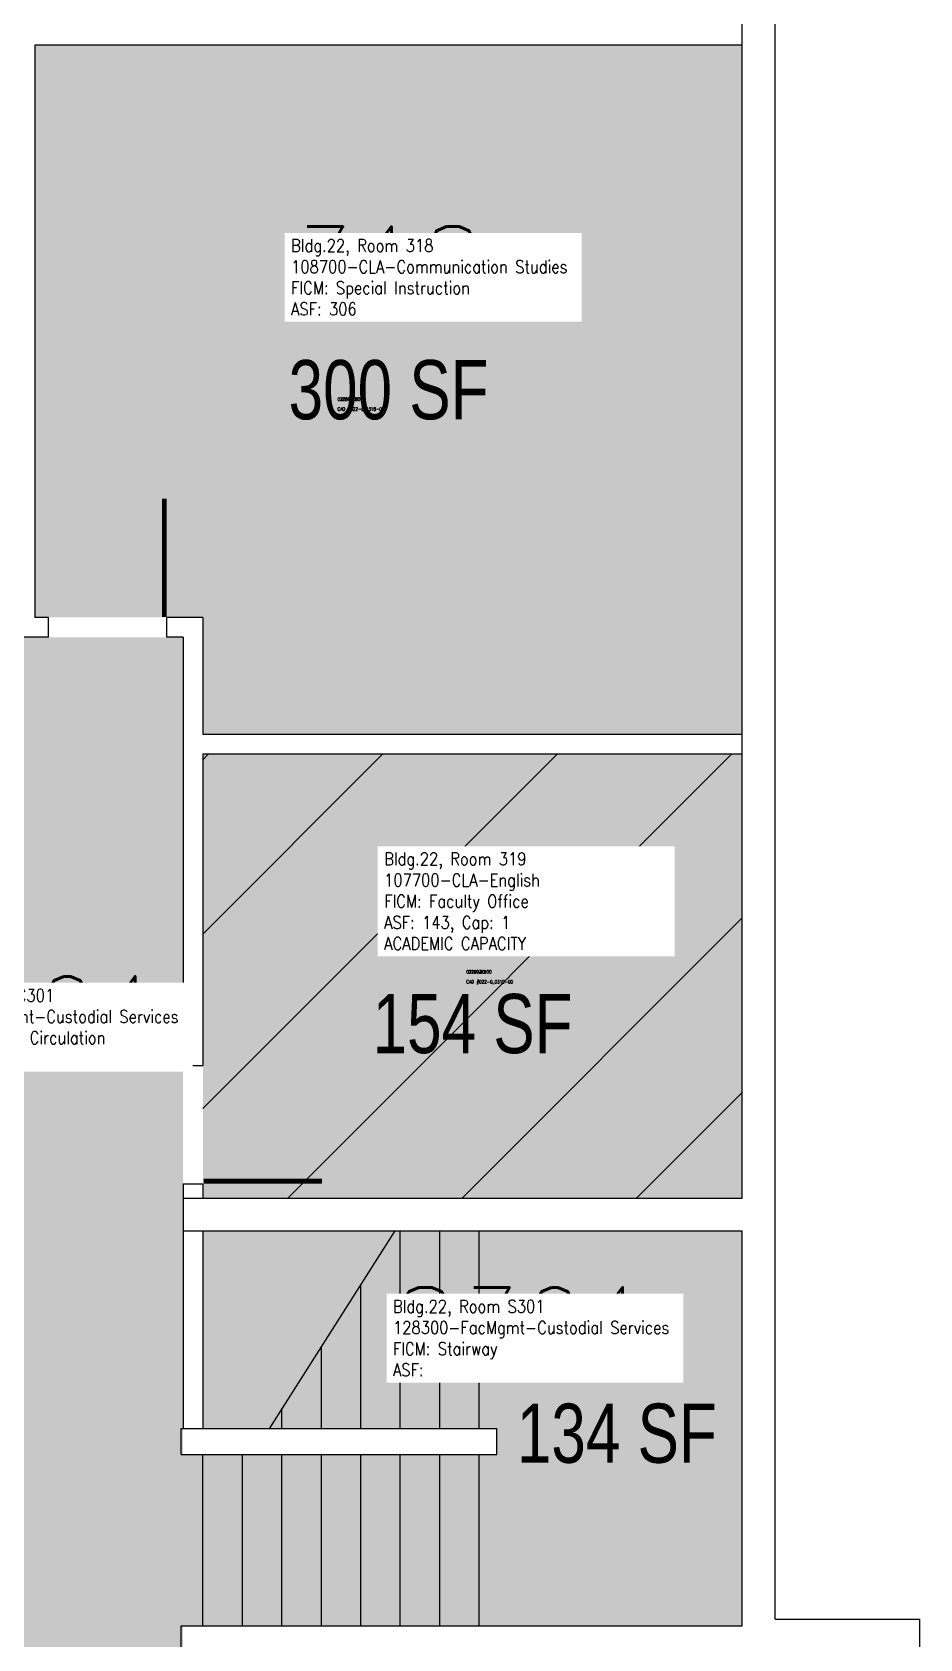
# Model space of a CAD drawing. Header units: inches. Extents: x 0 to 798, y -75 to 2404.
# Drawn here: x 428 to 698, y 1485.5 to 1973.9 of the extents above; entities that cross this region are included whole.
import ezdxf
from ezdxf.enums import TextEntityAlignment as Align

# ---------------------------------------------------------------- set-up
doc = ezdxf.new("R2010")
doc.units = ezdxf.units.IN
doc.header["$LTSCALE"] = 100
doc.header["$MEASUREMENT"] = 0
for name, color, linetype in [('A-DOOR', 2, 'CONTINUOUS'), ('A-FLOR', 3, 'CONTINUOUS'), ('A-IDEN-CNUM', 7, 'CONTINUOUS'), ('A-IDEN-RNUM', 7, 'CONTINUOUS'), ('A-IDEN-SNUM', 4, 'CONTINUOUS'), ('A-IDEN-VNUM', 4, 'CONTINUOUS'), ('A-WALL', 5, 'CONTINUOUS'), ('AREA-TEXT', 3, 'CONTINUOUS'), ('Rooms-Capacity', 4, 'CONTINUOUS'), ('Rooms-Category-Color', 7, 'CONTINUOUS'), ('Rooms-College-Color', 7, 'CONTINUOUS'), ('Rooms-Department-Color', 7, 'CONTINUOUS'), ('Rooms-Division-Color', 7, 'CONTINUOUS'), ('Rooms-Information', 7, 'CONTINUOUS')]:
    doc.layers.add(name, color=color, linetype=linetype)
doc.styles.add('AREA', font='arial.ttf', dxfattribs={"width": 0.75, "height": 24})
doc.styles.add('ROOMSNUMBER', font='TXT.SHX', dxfattribs={"height": 0.03})
doc.styles.add('ROOMVNUMBER', font='simplex.shx', dxfattribs={"width": 0.85})

msp = doc.modelspace()

# ---------------------------------------------------------------- hatches: boundary and pattern name
at = {"layer": 'Rooms-Capacity'}
h = msp.add_hatch(dxfattribs=at)
h.set_pattern_fill('ANSI31', color=256, scale=300, style=0)
h.paths.add_polyline_path([(479.96, 1754.5), (644, 1754.5), (644, 1619.5), (479.96, 1619.5)])
at = {"layer": 'Rooms-Category-Color', "true_color": 0xe3f498}
msp.add_hatch(color=61, dxfattribs=at).paths.add_polyline_path([(428.89, 1970), (644, 1970), (644, 1760.5), (479.96, 1760.5), (479.96, 1796), (428.89, 1796)])
at = {"layer": 'Rooms-Category-Color', "true_color": 0xadadad}
for points in [[(224, 1742), (224, 1784), (246, 1784), (246, 1787), (246, 1790), (473.96, 1790), (473.96, 1430.57), (473.96, 47.91), (377.96, 47.91), (377.96, 1718), (246, 1718), (246, 1742)], [(479.96, 1609.5), (644, 1609.5), (644, 1489.5), (473.36, 1489.5), (473.36, 1541.5), (569.36, 1541.5), (569.36, 1549.5), (479.96, 1549.5)]]:
    msp.add_hatch(color=253, dxfattribs=at).paths.add_polyline_path(points)
at = {"layer": 'Rooms-Category-Color', "true_color": 0xfa9ba3}
msp.add_hatch(color=241, dxfattribs=at).paths.add_polyline_path([(479.96, 1754.5), (644, 1754.5), (644, 1619.5), (479.96, 1619.5)])
at = {"layer": 'Rooms-College-Color', "true_color": 0xb2d6e9}
for points in [[(428.89, 1970), (644, 1970), (644, 1760.5), (479.96, 1760.5), (479.96, 1796), (428.89, 1796)], [(479.96, 1754.5), (644, 1754.5), (644, 1619.5), (479.96, 1619.5)]]:
    msp.add_hatch(color=254, dxfattribs=at).paths.add_polyline_path(points)
at = {"layer": 'Rooms-College-Color', "true_color": 0xadadad}
for points in [[(224, 1742), (224, 1784), (246, 1784), (246, 1787), (246, 1790), (473.96, 1790), (473.96, 1430.57), (473.96, 47.91), (377.96, 47.91), (377.96, 1718), (246, 1718), (246, 1742)], [(479.96, 1609.5), (644, 1609.5), (644, 1489.5), (473.36, 1489.5), (473.36, 1541.5), (569.36, 1541.5), (569.36, 1549.5), (479.96, 1549.5)]]:
    msp.add_hatch(color=253, dxfattribs=at).paths.add_polyline_path(points)
at = {"layer": 'Rooms-Department-Color', "true_color": 0xb2d6e9}
for points in [[(428.89, 1970), (644, 1970), (644, 1760.5), (479.96, 1760.5), (479.96, 1796), (428.89, 1796)], [(479.96, 1754.5), (644, 1754.5), (644, 1619.5), (479.96, 1619.5)]]:
    msp.add_hatch(color=254, dxfattribs=at).paths.add_polyline_path(points)
at = {"layer": 'Rooms-Department-Color', "true_color": 0xacacac}
for points in [[(224, 1742), (224, 1784), (246, 1784), (246, 1787), (246, 1790), (473.96, 1790), (473.96, 1430.57), (473.96, 47.91), (377.96, 47.91), (377.96, 1718), (246, 1718), (246, 1742)], [(479.96, 1609.5), (644, 1609.5), (644, 1489.5), (473.36, 1489.5), (473.36, 1541.5), (569.36, 1541.5), (569.36, 1549.5), (479.96, 1549.5)]]:
    msp.add_hatch(color=253, dxfattribs=at).paths.add_polyline_path(points)
at = {"layer": 'Rooms-Division-Color', "true_color": 0xb2d6e9}
for points in [[(428.89, 1970), (644, 1970), (644, 1760.5), (479.96, 1760.5), (479.96, 1796), (428.89, 1796)], [(479.96, 1754.5), (644, 1754.5), (644, 1619.5), (479.96, 1619.5)]]:
    msp.add_hatch(color=254, dxfattribs=at).paths.add_polyline_path(points)
at = {"layer": 'Rooms-Division-Color', "true_color": 0xadadad}
for points in [[(224, 1742), (224, 1784), (246, 1784), (246, 1787), (246, 1790), (473.96, 1790), (473.96, 1430.57), (473.96, 47.91), (377.96, 47.91), (377.96, 1718), (246, 1718), (246, 1742)], [(479.96, 1609.5), (644, 1609.5), (644, 1489.5), (473.36, 1489.5), (473.36, 1541.5), (569.36, 1541.5), (569.36, 1549.5), (479.96, 1549.5)]]:
    msp.add_hatch(color=253, dxfattribs=at).paths.add_polyline_path(points)

# ---------------------------------------------------------------- linework, layer by layer
at = {"layer": 'A-DOOR'}
for points in [[(468.26, 1796.16, 1.5, 1.5, 0), (468.26, 1832.16, 0, 0, 0), (467.51, 1832.16, 0, 0, 0.414214), (433.01, 1794.66, 0, 0, 0.414214)], [(480.17, 1624.6, 1.5, 1.5, 0), (516.17, 1624.6, 0, 0, 0), (516.17, 1625.35, 0, 0, 0.414214), (478.67, 1659.85, 0, 0, 0.414214)]]:
    msp.add_lwpolyline(points, format="xyseb", dxfattribs=at)
at = {"layer": 'A-FLOR'}
for p, q in [((538.34, 1609.58), (500.18, 1549.59)), ((540, 1549.5), (540, 1609.5)), ((552, 1549.5), (552, 1609.5)), ((564, 1549.5), (564, 1609.5)), ((528, 1549.5), (528, 1593.32)), ((516, 1549.5), (516, 1574.46)), ((504, 1549.5), (504, 1555.59)), ((480, 1489.5), (480, 1541.5)), ((492, 1489.5), (492, 1541.5)), ((504, 1489.5), (504, 1541.5)), ((516, 1489.5), (516, 1541.5)), ((528, 1489.5), (528, 1541.5)), ((540, 1489.5), (540, 1541.5)), ((552, 1489.5), (552, 1541.5)), ((564, 1489.5), (564, 1541.5))]:
    msp.add_line(p, q, dxfattribs=at)
at = {"layer": 'A-WALL'}
for p, q in [((654, 1491.5), (654, 2307.5)), ((644, 1619.5), (644, 2297.5)), ((644, 1970), (428.89, 1970)), ((428.89, 1970), (428.89, 1796)), ((433.01, 1796), (428.89, 1796)), ((433.01, 1790), (433.01, 1796)), ((469.01, 1790), (469.01, 1796)), ((479.96, 1796), (469.01, 1796)), ((479.96, 1796), (479.96, 1760.5)), ((433.01, 1790), (418.39, 1790)), ((473.96, 1790), (469.01, 1790)), ((473.96, 1790), (473.96, 1659.85)), ((479.96, 1760.5), (644, 1760.5)), ((479.96, 1754.5), (644, 1754.5)), ((479.96, 1754.5), (479.96, 1659.85)), ((473.96, 1659.85), (479.96, 1659.85)), ((473.96, 1623.85), (479.96, 1623.85)), ((473.96, 1623.85), (473.96, 1619.5)), ((479.96, 1623.85), (479.96, 1619.5)), ((473.96, 1619.5), (644, 1619.5)), ((473.96, 1619.5), (473.96, 1609.5)), ((473.96, 1609.5), (644, 1609.5)), ((473.96, 1609.5), (473.96, 1549.5)), ((479.96, 1609.5), (479.96, 1549.5)), ((644, 1489.5), (644, 1609.5)), ((473.36, 1541.5), (473.36, 1549.5)), ((473.36, 1549.5), (569.36, 1549.5)), ((569.36, 1541.5), (569.36, 1549.5)), ((473.36, 1541.5), (569.36, 1541.5)), ((654, 1491.5), (698, 1491.5)), ((698, 1481.5), (698, 1491.5)), ((473.36, 1489.5), (644, 1489.5)), ((473.36, 1481.5), (473.36, 1489.5))]:
    msp.add_line(p, q, dxfattribs=at)

# ---------------------------------------------------------------- texts
at = {"layer": 'A-IDEN-CNUM', "style": 'ROOMSNUMBER', "width": 0.85}
for s, p in [('CAD #022-0_0318-00', (520.92, 1858.86)), ('CAD #022-0_0319-00', (560.07, 1684.74)), ('CAD #022-0_C301-00', (420, 1666.71)), ('CAD #022-0_S301-00', (564.71, 1575.39))]:
    msp.add_text(s, height=1, dxfattribs=at).set_placement(p)
at = {"layer": 'A-IDEN-RNUM', "style": 'ROOMSNUMBER', "width": 0.85}
for s, p in [('0318-00', (520.92, 1861.86)), ('0319-00', (560.07, 1687.74)), ('S301-00', (564.71, 1578.39))]:
    msp.add_text(s, height=1, dxfattribs=at).set_placement(p)
at = {"layer": 'A-IDEN-SNUM', "style": 'ROOMSNUMBER', "width": 0.85}
for s, p in [('0220031800', (520.92, 1861.86)), ('0220031900', (560.07, 1687.74)), ('0220S30100', (564.71, 1578.39))]:
    msp.add_text(s, height=1, dxfattribs=at).set_placement(p)
at = {"layer": 'A-IDEN-VNUM', "style": 'ROOMVNUMBER', "width": 0.85}
for s, p in [('318', (506.8, 1887.85)), ('319', (535.1, 1694.96)), ('C301', (388.53, 1659.9)), ('S301', (537.78, 1565.35))]:
    msp.add_text(s, height=27, dxfattribs=at).set_placement(p)
at = {"layer": 'AREA-TEXT', "style": 'AREA', "width": 0.75}
for s, p in [('300 SF', (536.44, 1865.25)), ('154 SF', (561.98, 1672.55)), ('134 SF', (605.85, 1548.02))]:
    msp.add_text(s, height=18, dxfattribs=at).set_placement(p, align=Align.MIDDLE_CENTER)

# ---------------------------------------------------------------- next in the draw order: texts
at = {"layer": 'Rooms-Information', "width": 86.4, "attachment_point": 7, "style": 'ROOMVNUMBER', "bg_fill": 3, "box_fill_scale": 1.5, "bg_fill_color": 256, "bg_fill_true_color": 13158600, "bg_fill_transparency": 0}
for s, insert, char_height in [('Bldg.22, Room 318^M^J108700-CLA-Communication Studies^M^JFICM: Special Instruction^M^JASF: 306', (506.8, 1887.85), 3.8571), ('Bldg.22, Room 319^M^J107700-CLA-English^M^JFICM: Faculty Office^M^JASF: 143, Cap: 1^M^JACADEMIC CAPACITY', (535.1, 1694.96), 3.85714), ('Bldg.22, Room C301^M^J128300-FacMgmt-Custodial Services^M^JFICM: Corridor / Circulation^M^JASF: ', (388.53, 1659.9), 3.8571), ('Bldg.22, Room S301^M^J128300-FacMgmt-Custodial Services^M^JFICM: Stairway^M^JASF: ', (537.78, 1565.35), 3.8571)]:
    msp.add_mtext(s, dxfattribs=dict(at, insert=insert, char_height=char_height))

doc.saveas('drawing.dxf')
